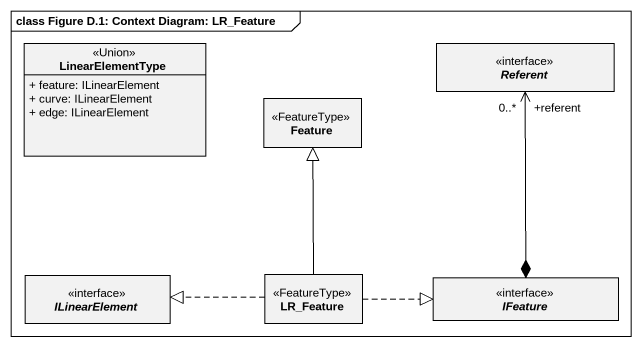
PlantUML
@startuml
mainframe class Figure D.1: Context Diagram: LR_Feature
hide circle
hide empty members
skinparam classAttributeIconSize 0
class LinearElementType <<Union>> {
  + feature: ILinearElement
  + curve: ILinearElement
  + edge: ILinearElement
}
interface Referent
class Feature <<FeatureType>>
interface ILinearElement
class LR_Feature <<FeatureType>>
interface IFeature
LR_Feature -up-|> Feature
LR_Feature .left.|> ILinearElement
LR_Feature .right.|> IFeature
IFeature *-up-> "+referent\n0..*" Referent
@enduml
